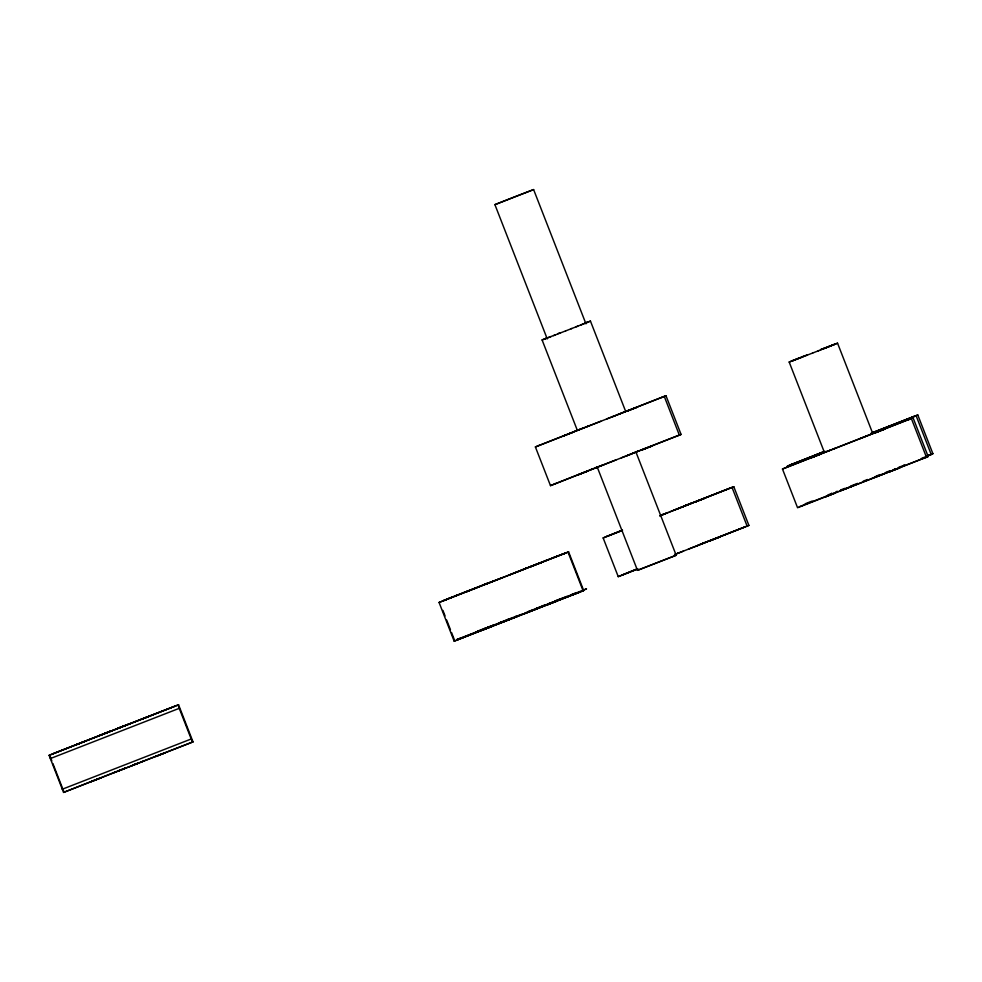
<?xml version="1.0" encoding="UTF-8"?>
<svg xmlns="http://www.w3.org/2000/svg" width="982" height="982" viewBox="0 0 982 982"><rect width="100%" height="100%" fill="white"/><g stroke="black" fill="none" stroke-linecap="round" stroke-linejoin="round"><path stroke-width="1.47" d="M439.064 602.469L568.603 551.872L583.689 590.575L454.163 641.172L439.064 602.469L450.038 597.964M622.072 412.906L665.98 395.721L681.078 434.425L550.485 485.648L535.386 446.945L583.885 427.808M539.179 445.349L540.125 444.785M125.549 725.379L178.564 704.781L193.024 741.876L63.56 792.425L49.1 755.33L109.947 731.369M661.721 397.6L662.666 397.035M535.386 446.945L665.98 395.721M111.58 730.731L108.401 731.958M49.1 755.33L178.564 704.781M550.485 485.648L593.41 468.561M554.278 484.065L555.223 483.5M603.991 464.682L601.328 465.652M627.093 455.685L630.358 454.347M63.56 792.425L116.612 771.533M807.499 354.772L801.877 356.957M676.807 436.303L677.752 435.738M502.563 577.588L442.857 600.874L447.338 599.045M638.079 568.922L618.243 576.655L603.144 537.94L622.085 530.231M607.932 535.755L606.937 536.344L622.563 530.255M666.643 513.07L660.911 515.317M669.871 511.806L730.473 488.005M659.843 515.845L733.787 486.691L748.885 525.395L674.585 554.572M517.661 616.303L457.956 639.589L458.815 639.221M869.168 434.989L913.064 417.804L928.162 456.52L797.568 507.743L782.47 469.028L827.274 451.315M786.263 467.432L787.208 466.867M791.946 464.056L791.001 464.621L825.101 451.327M618.243 576.655L636.631 569.143M622.036 575.059L637.183 568.946M836.259 447.902L827.458 451.29M908.804 419.682L909.749 419.118M913.542 416.859L914.488 416.294L870.924 433.467M782.47 469.028L913.064 417.804M870.838 433.627L917.802 414.981L932.9 453.696L921.362 458.52M744.565 527.309L745.559 526.708L704.511 542.715M801.361 506.147L802.306 505.583M851.075 486.765L849.393 487.367M857.802 483.819L852.192 485.992M923.89 458.398L924.848 457.833M928.628 455.574L929.586 455.01M454.163 641.172L468.353 635.391M547.256 338.925L494.916 204.649L514.826 196.781L533.607 189.575L585.959 323.851M533.607 189.575L494.916 204.649M577.306 430.276L542.089 339.944L545.685 338.471M546.188 338.324L545.317 338.692L551.012 336.556M625.669 411.421L590.452 321.102L580.657 325.005M629.99 409.764L618.083 414.49M824.389 452.358L789.172 362.039L798.98 358.123M872.765 433.516L837.548 343.184L823.309 348.843M596.491 467.358L595.62 467.727L601.328 465.603M645.088 448.479L626.528 455.795M871.856 432.927L872.151 432.743M875.367 431.54L872.532 432.694M877.073 431.847L860.048 438.598M501.139 621.987L500.194 622.392L500.795 622.195M597.387 467.481L637.478 570.333L676.181 555.26L636.078 452.407M676.181 555.26L637.478 570.333M839.487 491.074L843.084 489.601M894.381 468.979L894.786 468.844M458.52 638.742L456.998 639.491L489.601 626.786M584.118 323.63L587.236 322.354L584.732 323.262M795.518 359.498L792.4 360.775L794.904 359.866M831.202 345.725L834.319 344.449L831.815 345.357M130.041 723.611L123.413 726.226M484.899 584.278L482.26 585.37L494.67 580.632M521.307 570.211L530.452 566.516M685.387 505.681L688.272 504.502L683.582 506.258L733.787 486.691M144.501 760.719L131.232 765.923M460.153 638.079L461.172 637.662M484.433 628.726L485.881 628.149M460.312 638.607L465.124 636.68M499.998 622.993L497.358 624.086L505.853 620.857M503.459 621.643L500.587 622.821L502.894 621.987M544.409 605.194L537.117 608.079M549.49 603.365L548.705 603.697L549.343 603.464M558.549 599.867L559.347 599.548L557.899 600.088M536.405 608.926L539.965 607.404M700.485 544.396L703.358 543.218L701.05 544.053M845.821 488.545L843.268 489.637M903.722 465.358L904.483 465.038L903.87 465.272M883.751 473.852L874.729 477.448M891.484 470.857L884.782 473.533M630.972 454.052L636.987 451.573M107.897 732.179L104.865 733.407L107.504 732.412M121.179 727.085L124.211 725.858L121.584 726.852M447.448 598.959L453.254 596.688M518.115 571.475L527.408 567.78L525.333 568.529M824.131 451.781L814.581 455.488L819.589 453.561M118 770.98L120.135 770.134M494.056 625.006L490.755 626.307M533.214 610.19L545.538 605.219M697.294 545.661L706.586 541.966L705.984 542.162M844.41 489.073L848.129 487.624M450.959 597.572L456.961 595.227M466.045 636.275L472.047 633.93M576.213 326.76L582.866 324.158M612.964 416.503L621.41 413.213M796.758 358.982L803.411 356.38M829.962 346.241L818.19 350.856M83.826 741.778L86.367 740.759L81.678 742.564M119.129 727.895L125.647 725.379M454.973 595.976L461.061 593.607M514.016 573.095L520.325 570.628M678.096 508.566L691.488 503.25L689.413 503.999M684.405 506.111L673.382 510.419M868.493 435.296L833.325 449.032M133.601 764.99L138.683 762.965L136.044 763.947M535.877 608.595L538.259 607.649M470.071 634.691L495.088 624.883M550.374 603.022L551.503 602.58M529.114 611.811L535.423 609.343M693.194 547.281L699.503 544.814M847.073 488.017L853.726 485.415M883.591 474.011L874.446 477.608M557.653 333.745L560.501 332.628M571.107 328.761L577.747 326.184M566.724 434.645L562.76 436.217L567.768 434.302M569.106 433.774L573.071 432.19L568.062 434.118M607.06 418.823L615.26 415.632M631.217 409.506L627.253 411.09L637.563 407.064L632.555 408.978M581.823 473.349L577.846 474.932L588.169 470.906L583.161 472.833M621.41 457.808L625.252 456.299M646.316 448.222L642.338 449.793L652.662 445.779L647.654 447.694M459.429 594.22L465.493 591.864M464.253 592.33L475.03 588.132M116.772 728.816L122.222 726.729M470.366 590.182L466.278 591.802L471.434 589.826M472.821 589.286L476.921 587.653L471.753 589.642M509.29 574.949L515.55 572.518M534.859 565.043L530.771 566.675L535.927 564.687M698.938 500.513L694.851 502.146L700.019 500.169M701.394 499.629L705.493 497.997L700.326 499.973M537.314 564.147L541.413 562.526L536.246 564.503M122.873 769.053C134.657 764.438 104.571 776.296 128.716 766.893M477.362 631.242L486.016 627.854M487.281 627.351L491.245 625.804M487.011 627.707L488.3 627.203M527.972 611.7L533.484 609.54M542.408 605.869L543.218 605.55M474.527 632.936L479.351 631.045M555.247 601.168L556.548 600.665M688.468 549.134L694.728 546.704M485.464 628.885L481.364 630.518L486.532 628.541M487.919 628.001L492.007 626.369L486.839 628.345M524.388 613.664L530.636 611.234M549.957 603.758L545.857 605.378L551.025 603.402M714.037 539.228L709.937 540.861L720.579 536.712L715.424 538.688M552.412 602.862L556.499 601.242L553.983 602.187M836.026 491.749L837.278 491.258M873.612 477.878L839.217 491.27M565.558 330.946L571.843 328.491M812.654 353.029L818.927 350.586M640.767 450.137L642.375 449.51M643.762 448.97L681.078 434.425M823.959 451.56L787.208 466.205L824.07 451.855M917.802 414.981L873.194 432.301M603.144 537.94L621.569 530.759M474.625 588.267L488.349 582.94L485.489 584.118L487.796 583.271M530.28 566.602L535.791 564.429M82.648 742.245L76.694 744.528L81.396 742.736M114.059 729.908L118.27 728.276M52.733 753.832L175.262 706.083M50.266 758.607L179.252 708.341L178.086 705.064M62.21 789.258L191.195 738.992L192.546 742.159M128.532 767.016L132.73 765.371M698.668 544.961L748.885 525.395M925.916 456.421L932.9 453.696M492.043 625.718L512.285 617.948M514.764 616.856L522.203 614.081M525.039 612.977L586.536 588.893L582.596 590.329M805.142 503.815L812.224 501.053M827.814 494.977L832.073 493.32L831.079 493.676M840.58 490.006L844.827 488.349M850.498 486.139L857.581 483.377M863.252 481.168L867.511 479.511M876.005 476.196L880.265 474.539M885.936 472.33L890.183 470.673M898.69 467.358L902.937 465.701M495.063 624.92L502.121 622.146M545.378 605.305L561.078 599.192M799.176 506.786L838.1 491.614M889.471 471.593L928.162 456.52M559.323 333.377L565.657 330.885M600.775 421.278L586.242 426.949M806.418 355.459L812.74 352.98M615.972 459.932L591.017 469.617M819.896 453.389L824.291 451.683M884.389 428.25L889.397 426.335L879.074 430.349L884.082 428.434M662.433 514.703L668.349 512.383M535.202 564.687L545.98 560.477M498.353 579.233L565.399 553.124L559.298 555.382M814.851 456.385L809.843 458.299L820.166 454.285L815.158 456.2M118.257 728.104L121.338 726.913M109.898 731.541L114.256 729.798M145.888 717.597L141.187 719.401L150.86 715.633L146.171 717.437M555.026 600.947L563.926 597.498M132.717 765.211L135.798 764.021M160.631 754.532L165.332 752.728L155.659 756.496L160.348 754.704M677.531 553.418L683.447 551.098M488.005 627.375L489.38 626.847M193.024 741.876L140.389 762.253M513.451 617.948L580.485 591.827L574.396 594.098M551.332 603.218L552.706 602.678M829.95 495.1L824.941 497.015L835.252 493.001L830.244 494.916M553.566 335.599L560.256 332.996M826.071 347.53L820.498 349.69L830.968 345.652M800.649 357.693L807.339 355.079M659.744 515.746L663.366 514.322M544.568 561.041L558.733 555.567M499.286 578.852L488.41 583.075M106.044 733.026L111.764 730.768M564.662 597.24L566.81 596.405M674.843 554.462L678.452 553.038M872.2 478.185L876.374 476.577M555.554 600.996L556.819 600.505M512.604 617.653L516.066 616.315M552.498 602.248L550.153 603.144M559.666 599.757L570.026 595.743M126.224 767.875L113.249 772.895M508.075 620.023L514.372 617.568M555.26 334.923L542.089 339.944M588.783 425.93L572.801 432.055M795.751 359.572L802.343 357.018M552.805 557.874L568.603 551.872M119.62 727.601L127.464 724.593M109.456 731.664L98.789 735.8M874.68 477.252L881.271 474.687M570.738 594.896L576.667 592.588M507.485 619.654L510.91 618.329M486.741 627.866L484.85 628.59M492.326 625.632L494.216 624.908M567.891 596.577L570.223 595.693M571.291 595.252L573.832 594.282M503.496 621.778L509.768 619.347M134.092 764.696L138.413 763.014M585.112 323.09L590.452 321.102M828.612 346.572L837.548 343.184M798.108 358.651L789.172 362.039M635.415 452.125L637.883 451.192M830.968 449.903L819.884 454.138M105.135 733.358L101.612 734.671M878.927 475.619L887.851 472.232M845.207 488.913L848.411 487.686M502.894 621.41L506.344 620.096M506.712 619.912L508.688 619.163M571.389 595.239L583.689 590.575M502.428 622.036L503.128 621.766M882.131 474.392L884.635 473.484M916.194 415.951L931.292 454.654M911.456 418.762L926.554 457.477M732.13 487.673L747.228 526.389M664.372 396.679L679.458 435.394M568.05 552.203L583.148 590.918M442.919 610.399L445.067 615.935M446.687 620.084L450.468 629.757M451.536 632.518L454.236 639.442M179.252 708.341L191.195 738.992M50.131 756.471L51.801 760.755M52.918 763.603L64.039 792.143M874.557 433.087L884.659 429.146L874.557 433.087M91.363 781.549L100.839 777.867L91.363 781.549M889.643 471.79L899.745 467.862L889.643 471.79"/></g></svg>
